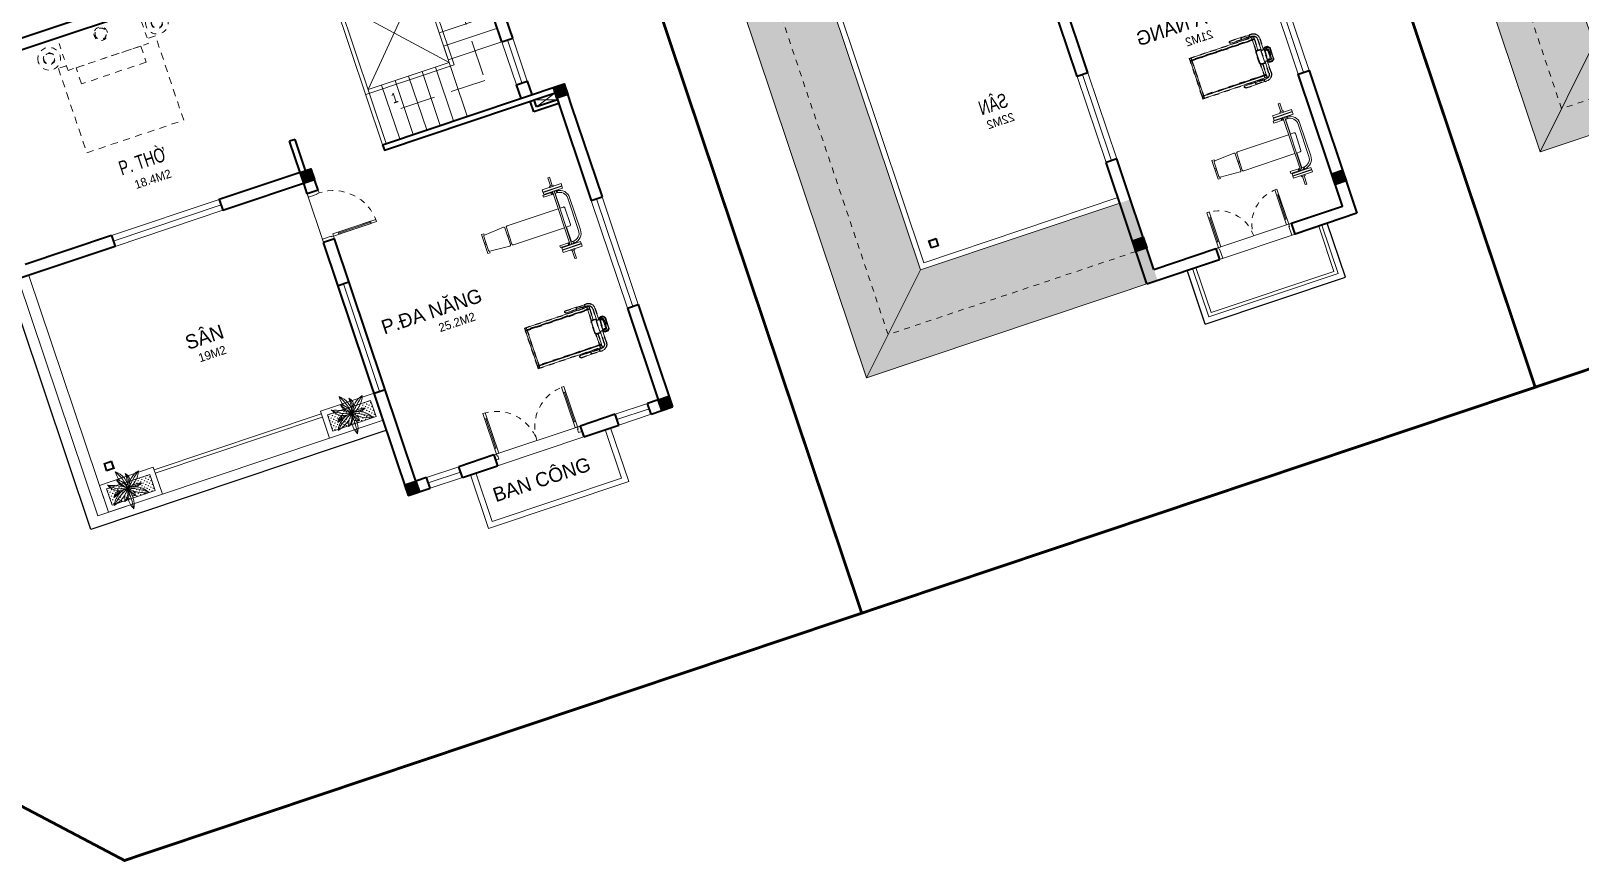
# Model space of a CAD drawing. Header units: metres. Extents: x 568332 to 569219, y 2065964 to 2066430.
# Drawn here: x 568513.89 to 568541.15, y 2066100.41 to 2066115.03 of the extents above; entities that cross this region are included whole.
import ezdxf

# ---------------------------------------------------------------- set-up
doc = ezdxf.new("R2010")
doc.units = ezdxf.units.M
for name, pattern in [('ACAD_ISO07W100', [3, 0, -3]), ('CENTER', [2, 1.25, -0.25, 0.25, -0.25]), ('DASHED', [0.75, 0.5, -0.25]), ('HIDDEN', [0.375, 0.25, -0.125]), ('HIDDEN2', [0.1875, 0.125, -0.0625]), ('Xref-VCMT-BT3 - tuong bao$0$HIDDEN', [0.375, 0.25, -0.125])]:
    doc.linetypes.add(name, pattern=pattern)
doc.layers.get('0').update_dxf_attribs({"linetype": 'CONTINUOUS'})
for name, color, linetype, lineweight in [('-CONCRETE', 1, 'CONTINUOUS', 35), ('-DOOR', 137, 'CONTINUOUS', 9), ('-FURNITURE', 46, 'CONTINUOUS', 9), ('-HIDE', 3, 'HIDDEN', 13), ('-KH', 143, 'CONTINUOUS', 13), ('-LINE1', 7, 'CONTINUOUS', 18), ('-RANH GIOI KHU DAT', 12, 'CENTER', 18), ('-TEXT', 7, 'CONTINUOUS', 15), ('-WALL', 4, 'CONTINUOUS', 35), ('A-Cay', 75, 'CONTINUOUS', 5), ('A72', 9, 'CONTINUOUS', 5), ('Bighome_khuat', 251, 'DASHED', 5), ('TEXT25', 2, 'CONTINUOUS', 13)]:
    doc.layers.add(name, color=color, linetype=linetype, lineweight=lineweight)
for name, color, linetype in [('1-NETMANH', 8, 'CONTINUOUS'), ('13. NET HATCH', 252, 'CONTINUOUS'), ('A-Dot_Line', 255, 'ACAD_ISO07W100'), ('A-Flor-Hral', 242, 'CONTINUOUS'), ('LoLK', 6, 'CONTINUOUS')]:
    doc.layers.add(name, color=color, linetype=linetype)
doc.styles.add('1', font='arial.ttf')
doc.styles.add('T1', font='', dxfattribs={"height": 200})
doc.styles.get('T1').set_extended_font_data('VNgeometric Light')
pattern_1 = [(108.5515, (568302.13748, 2066056.0783), (-0.044766753, 0.0222696614), [0.009375, -0.061335678]), (63.5515, (568302.13748, 2066056.0783), (-0.044766753, 0.022269661), [0.009375, -0.040625]), (153.5515, (568302.13748, 2066056.0783), (-0.022269661, -0.044766753), [0.009375, -0.040625])]

# ---------------------------------------------------------------- blocks, each defined once
blk = doc.blocks.new('Tonkin_Treadmill01_140x87_P')
at = {"color": 8}
for p, q in [((84.8, 71.9), (84.8, 97.5)), ((197.3, 22.5), (197.3, 97.5)), ((84.8, 22.5), (84.8, 48.1))]:
    blk.add_line(p, q, dxfattribs=at)
blk.add_line((70.9, 50), (70.9, 70))
for points in [[(87.1, 103.5), (83.9, 103.5, 0.414214), (71.9, 91.5), (71.9, 70)], [(87.1, 99.5), (83.9, 99.5, 0.414214), (75.9, 91.5), (75.9, 70)], [(102.9, 99.5), (122.5, 99.5, 1), (122.5, 103.5), (102.9, 103.5)], [(71.9, 72.5), (64, 72.5, 0.414214), (60.5, 69), (60.5, 51, 0.414214), (64, 47.5), (71.9, 47.5)], [(75.9, 47.5), (82, 47.5, 0.414214), (85.5, 51), (85.5, 69, 0.414214), (82, 72.5), (75.9, 72.5)], [(87.1, 16.5), (83.9, 16.5, -0.414214), (71.9, 28.5), (71.9, 50)], [(87.1, 20.5), (83.9, 20.5, -0.414214), (75.9, 28.5), (75.9, 50)], [(102.9, 20.5), (122.5, 20.5, -1), (122.5, 16.5), (102.9, 16.5)]]:
    blk.add_lwpolyline(points, format="xyb")
for points in [[(81.3, 97.5), (81.3, 93.5), (200.3, 93.5), (200.3, 97.5)], [(81.3, 97.5), (81.3, 93.5), (200.3, 93.5), (200.3, 97.5)], [(64, 73.5), (64, 74), (68, 74), (68, 73.5)], [(64, 46.5), (64, 46), (68, 46), (68, 46.5)], [(81.3, 22.5), (81.3, 26.5), (200.3, 26.5), (200.3, 22.5)]]:
    blk.add_lwpolyline(points, close=True)
for points in [[(81.3, 47), (81.3, 27.5), (200.3, 27.5), (200.3, 92.5), (81.3, 92.5), (81.3, 73)], [(102.9, 103), (87.5, 103)], [(87.5, 100), (102.9, 100)], [(68.5, 72.5), (68.5, 73), (63.5, 73), (63.5, 72.5)], [(68.5, 47.5), (68.5, 47), (63.5, 47), (63.5, 47.5)], [(87.5, 20), (102.9, 20)], [(102.9, 17), (87.5, 17)]]:
    blk.add_lwpolyline(points)
for points in [[(81.8, 92.5), (81.8, 93.5)], [(81.8, 92.5), (81.8, 93.5)], [(199.8, 93.5), (199.8, 92.5)], [(68.5, 73), (71.9, 73)], [(68.5, 47), (71.9, 47)], [(81.8, 27.5), (81.8, 26.5)], [(199.8, 26.5), (199.8, 27.5)]]:
    blk.add_lwpolyline(points, dxfattribs=at)
for points in [[(89.8, 97.5), (89.8, 100), (92.8, 100), (92.8, 97.5)], [(89.8, 22.5), (89.8, 20), (92.8, 20), (92.8, 22.5)]]:
    blk.add_lwpolyline(points, close=True, dxfattribs=at)
for points in [[(63.5, 73, 0.377964), (60, 69), (60, 51, 0.377964), (63.5, 47)], [(75.9, 47), (82, 47, 0.414214), (86, 51), (86, 69, 0.414214), (82, 73), (75.9, 73)]]:
    blk.add_lwpolyline(points, format="xyb", dxfattribs=at)
for points in [[(69.2, 73), (62.8, 73, -1), (62.8, 73.5), (69.2, 73.5, -1)], [(63.6, 51.7, -0.083043), (63.6, 68.3, -0.366471), (65.6, 70), (76.9, 70), (76.9, 50), (65.6, 50, -0.366471)], [(69.2, 47), (62.8, 47, 1), (62.8, 46.5), (69.2, 46.5, 1)]]:
    blk.add_lwpolyline(points, format="xyb", close=True)
blk.add_lwpolyline([(65.6, 52, -0.083043), (65.6, 68), (70.4, 68), (70.4, 52)], format="xyb", close=True, dxfattribs=at)
at = {"extrusion": (0, 0, -1)}
for centre, major_axis, start_param, end_param in [((87.1, 101.5), (0, -2), 3.141593, 6.283185), ((102.9, 101.5), (0, -2), 2.418858, 7.00592), ((102.9, 101.5), (0, -1.5), 3.141593, 6.283185)]:
    blk.add_ellipse(centre, major_axis=major_axis, ratio=0.258819, start_param=start_param, end_param=end_param, dxfattribs=at)
for centre, major_axis, start_param, end_param in [((87.1, 18.5), (0, 2), 3.141593, 6.283185), ((102.9, 18.5), (0, 2), 2.418858, 7.00592), ((102.9, 18.5), (0, 1.5), 3.141593, 6.283185)]:
    blk.add_ellipse(centre, major_axis=major_axis, ratio=0.258819, start_param=start_param, end_param=end_param)
at = {"layer": 'A-Dot_Line', "ltscale": 0.2}
for p, q in [((84.8, 71.9), (84.8, 97.5)), ((197.3, 22.5), (197.3, 97.5)), ((70.9, 50), (70.9, 70)), ((84.8, 22.5), (84.8, 48.1))]:
    blk.add_line(p, q, dxfattribs=at)
for points in [[(87.1, 103.5), (83.9, 103.5, 0.414214), (71.9, 91.5), (71.9, 70)], [(87.1, 99.5), (83.9, 99.5, 0.414214), (75.9, 91.5), (75.9, 70)], [(102.9, 99.5), (122.5, 99.5, 1), (122.5, 103.5), (102.9, 103.5)], [(63.5, 73, 0.377964), (60, 69), (60, 51, 0.377964), (63.5, 47)], [(71.9, 72.5), (64, 72.5, 0.414214), (60.5, 69), (60.5, 51, 0.414214), (64, 47.5), (71.9, 47.5)], [(75.9, 47), (82, 47, 0.414214), (86, 51), (86, 69, 0.414214), (82, 73), (75.9, 73)], [(75.9, 47.5), (82, 47.5, 0.414214), (85.5, 51), (85.5, 69, 0.414214), (82, 72.5), (75.9, 72.5)], [(87.1, 16.5), (83.9, 16.5, -0.414214), (71.9, 28.5), (71.9, 50)], [(87.1, 20.5), (83.9, 20.5, -0.414214), (75.9, 28.5), (75.9, 50)], [(102.9, 20.5), (122.5, 20.5, -1), (122.5, 16.5), (102.9, 16.5)]]:
    blk.add_lwpolyline(points, format="xyb", dxfattribs=at)
for points in [[(81.3, 97.5), (81.3, 93.5), (200.3, 93.5), (200.3, 97.5)], [(81.3, 97.5), (81.3, 93.5), (200.3, 93.5), (200.3, 97.5)], [(89.8, 97.5), (89.8, 100), (92.8, 100), (92.8, 97.5)], [(64, 73.5), (64, 74), (68, 74), (68, 73.5)], [(64, 46.5), (64, 46), (68, 46), (68, 46.5)], [(81.3, 22.5), (81.3, 26.5), (200.3, 26.5), (200.3, 22.5)], [(89.8, 22.5), (89.8, 20), (92.8, 20), (92.8, 22.5)]]:
    blk.add_lwpolyline(points, close=True, dxfattribs=at)
for points in [[(81.3, 47), (81.3, 27.5), (200.3, 27.5), (200.3, 92.5), (81.3, 92.5), (81.3, 73)], [(81.8, 92.5), (81.8, 93.5)], [(81.8, 92.5), (81.8, 93.5)], [(102.9, 103), (87.5, 103)], [(87.5, 100), (102.9, 100)], [(199.8, 93.5), (199.8, 92.5)], [(68.5, 72.5), (68.5, 73), (63.5, 73), (63.5, 72.5)], [(68.5, 73), (71.9, 73)], [(68.5, 47.5), (68.5, 47), (63.5, 47), (63.5, 47.5)], [(68.5, 47), (71.9, 47)], [(81.8, 27.5), (81.8, 26.5)], [(199.8, 26.5), (199.8, 27.5)], [(87.5, 20), (102.9, 20)], [(102.9, 17), (87.5, 17)]]:
    blk.add_lwpolyline(points, dxfattribs=at)
for points in [[(69.2, 73), (62.8, 73, -1), (62.8, 73.5), (69.2, 73.5, -1)], [(63.6, 51.7, -0.083043), (63.6, 68.3, -0.366471), (65.6, 70), (76.9, 70), (76.9, 50), (65.6, 50, -0.366471)], [(65.6, 52, -0.083043), (65.6, 68), (70.4, 68), (70.4, 52)], [(69.2, 47), (62.8, 47, 1), (62.8, 46.5), (69.2, 46.5, 1)]]:
    blk.add_lwpolyline(points, format="xyb", close=True, dxfattribs=at)
at = {"layer": 'A-Dot_Line', "ltscale": 0.2, "extrusion": (0, 0, -1)}
for centre, major_axis, start_param, end_param in [((87.1, 101.5), (0, -2), 3.141593, 6.283185), ((102.9, 101.5), (0, -2), 2.418858, 7.00592), ((102.9, 101.5), (0, -1.5), 3.141593, 6.283185)]:
    blk.add_ellipse(centre, major_axis=major_axis, ratio=0.258819, start_param=start_param, end_param=end_param, dxfattribs=at)
at = {"layer": 'A-Dot_Line', "ltscale": 0.2}
for centre, major_axis, start_param, end_param in [((87.1, 18.5), (0, 2), 3.141593, 6.283185), ((102.9, 18.5), (0, 2), 2.418858, 7.00592), ((102.9, 18.5), (0, 1.5), 3.141593, 6.283185)]:
    blk.add_ellipse(centre, major_axis=major_axis, ratio=0.258819, start_param=start_param, end_param=end_param, dxfattribs=at)
blk = doc.blocks.new('A$C5C575821')
at = {"layer": '-CONCRETE'}
h = blk.add_hatch(color=256, dxfattribs=at)
h.dxf.hatch_style = 1
h.paths.add_polyline_path([(0, 200), (0, 0), (200, 0), (200, 200)])
blk.add_lwpolyline([(0, 0), (200, 0), (200, 200), (0, 200)], close=True, dxfattribs=at)
blk = doc.blocks.new('Tonkin_JerkBench01_168x97_P')
for p, q in [((79, 138.5), (79, 135)), ((87, 138.5), (87, 135)), ((79, 41.5), (79, 45)), ((87, 41.5), (87, 45))]:
    blk.add_line(p, q)
for points in [[(85.4, 150), (85.4, 165), (82.4, 165), (82.4, 150)], [(82.4, 138.5), (77.2, 138.5), (77.2, 135), (82.4, 135)], [(82.4, 138.5), (78.5, 138.5)], [(78.5, 138.5), (82.4, 138.5)], [(82.4, 144), (82.4, 143.5)], [(85.4, 143.5), (85.4, 144)], [(85.4, 135), (88.6, 135), (88.6, 138.5), (85.4, 138.5)], [(82.4, 41.5), (77.2, 41.5), (77.2, 45), (82.4, 45)], [(78.5, 41.5), (82.4, 41.5)], [(82.4, 36), (82.4, 36.5)], [(85.4, 30), (85.4, 15), (82.4, 15), (82.4, 30)], [(85.4, 45), (88.6, 45), (88.6, 41.5), (85.4, 41.5)], [(85.4, 36.5), (85.4, 36)]]:
    blk.add_lwpolyline(points)
at = {"color": 8}
for points in [[(77.2, 138.5, 0.393718), (60, 120), (60, 60, 0.393718), (77.2, 41.5)], [(82.4, 45), (78.5, 45, -0.414214), (63.5, 60), (63.5, 120, -0.414214), (78.5, 135), (82.4, 135)]]:
    blk.add_lwpolyline(points, format="xyb", dxfattribs=at)
for points in [[(101.4, 148), (101.4, 144), (66.4, 144), (66.4, 148)], [(101.4, 143.5), (101.4, 139.5), (66.4, 139.5), (66.4, 143.5)], [(87.4, 150), (87.4, 148), (80.4, 148), (80.4, 150)], [(82.4, 139.5), (85.4, 139.5), (85.4, 40.5), (82.4, 40.5)], [(101.4, 36.5), (101.4, 40.5), (66.4, 40.5), (66.4, 36.5)], [(101.4, 32), (101.4, 36), (66.4, 36), (66.4, 32)], [(87.4, 30), (87.4, 32), (80.4, 32), (80.4, 30)]]:
    blk.add_lwpolyline(points, close=True)
for points in [[(85.4, 138.5), (103.5, 138.5), (103.5, 135), (85.4, 135)], [(82.4, 107.5), (81.7, 107.5), (81.7, 135), (82.4, 135)], [(182.3, 91.7), (185, 91.7), (185, 88.2), (182.3, 88.2)], [(223.7, 105), (223.7, 107.5), (227.7, 107.5), (227.7, 72.5), (223.7, 72.5), (223.7, 75)], [(225, 91.7), (227.4, 91.7), (227.4, 88.2), (225, 88.2)], [(82.4, 72.5), (81.7, 72.5), (81.7, 45), (82.4, 45)], [(85.4, 41.5), (103.5, 41.5), (103.5, 45), (85.4, 45)]]:
    blk.add_lwpolyline(points, dxfattribs=at)
for points in [[(82.4, 107.5), (75.5, 107.5, 0.414214), (73.5, 105.5), (73.5, 74.5, 0.414214), (75.5, 72.5), (82.4, 72.5)], [(85.4, 72.5), (180.3, 72.5, 0.414214), (182.3, 74.5), (182.3, 105.5, 0.414214), (180.3, 107.5), (85.4, 107.5)]]:
    blk.add_lwpolyline(points, format="xyb")
blk.add_lwpolyline([(223.1, 74.9), (187.1, 72.6, -0.432616), (185, 74.6), (185, 105.4, -0.432616), (187.1, 107.4), (223.1, 105.1, -0.396047), (225, 103.1), (225, 76.9, -0.396047)], format="xyb", close=True)
blk = doc.blocks.new('*U87')
for p, q in [((-1310, 550), (-1350, 550)), ((-1330, 100), (-1330, 550)), ((-90, 550), (-50, 550)), ((-70, 100), (-70, 550)), ((-1310, 100), (-1350, 100)), ((-90, 100), (-50, 100))]:
    blk.add_line(p, q)
for points in [[(-1350, 0), (-1310, 0), (-1310, 650), (-1350, 650)], [(-50, 0), (-90, 0), (-90, 650), (-50, 650)], [(-1400, -200), (-1340, -200), (-1340, -40), (-1350, -40), (-1350, 0), (-1400, 0)], [(0, -200), (-60, -200), (-60, -40), (-50, -40), (-50, 0), (0, 0)]]:
    blk.add_lwpolyline(points, close=True)
at = {"linetype": 'HIDDEN', "ltscale": 0.1}
for centre, start, end in [((-1350, 0), 0, 90), ((-50, 0), 90, 180)]:
    blk.add_arc(centre, 650, start, end, dxfattribs=at)
blk = doc.blocks.new('BT1-T3')
at = {"layer": '13. NET HATCH'}
h = blk.add_hatch(dxfattribs=at)
h.set_pattern_fill('N-ONG-01', color=256, scale=200, angle=450)
h.set_pattern_definition([(4.9697, (174602.975, 39473.766), (-2400.0002103, -199.9982614), [184.6944, -4432.6642]), (270, (174786.97, 39489.77), (200, -200), [16, -184]), (90, (174802.97, 39289.77), (-200, 200), [56, -144]), (180, (174802.97, 39345.77), (-200, -200), [20, -180]), (360, (174782.97, 39473.77), (200, 200), [20, -180]), (90, (174802.97, 39473.77), (-200, 200), [16, -184]), (90, (174786.97, 39289.77), (-200, 200), [40, -160]), (175.0303, (174786.975, 39329.766), (-2400.0002103, 199.9982614), [184.6944, -4432.6642]), (142.6961, (174776.975, 39329.7664), (3400.0021483, -2599.997178), [52.8016, -5227.35]), (108.4349, (174734.975, 39361.766), (-199.99968, 400.00009), [50.5964, -581.859]), (71.5651, (174718.975, 39409.766), (-199.99968, -400.00009), [50.5964, -581.859]), (37.3039, (174734.975, 39457.7664), (3400.0021483, 2599.997178), [52.8016, -5227.35]), (110.2249, (174748.975, 39371.766), (800.001667, -2199.999453), [40.497, -4009.1944]), (69.7751, (174734.975, 39409.766), (800.001667, 2199.999453), [40.497, -4009.1944]), (37.4054, (174748.975, 39447.766), (2599.998493, 2000.0019905), [42.8018, -4237.385]), (142.5946, (174782.975, 39345.766), (2599.998493, -2000.0019905), [42.8018, -4237.385])])
h.paths.add_polyline_path([(203287, 33501), (204787, 32001), (204796, 46704), (203687, 45601), (203687, 42401), (204187, 42401), (204187, 38401), (203287, 38401)])
h.paths.add_polyline_path([(204602, 46108), (203299, 41634)], flags=16)
h = blk.add_hatch(dxfattribs=at)
h.set_pattern_fill('N-ONG-01', color=256, scale=200, angle=360)
h.set_pattern_definition([(274.9697, (197566.302, 62184.158), (-199.9982614, 2400.0002103), [184.6944, -4432.6642]), (180, (197582.3, 62000.16), (-200, -200), [16, -184]), (360, (197382.3, 61984.16), (200, 200), [56, -144]), (90, (197438.3, 61984.16), (-200, 200), [20, -180]), (270, (197566.3, 62004.16), (200, -200), [20, -180]), (360, (197566.3, 61984.16), (200, 200), [16, -184]), (360, (197382.3, 62000.16), (200, 200), [40, -160]), (85.0303, (197422.302, 62000.158), (199.9982614, 2400.0002103), [184.6944, -4432.6642]), (52.6961, (197422.302, 62010.158), (-2599.997178, -3400.0021483), [52.8016, -5227.35]), (18.4349, (197454.3, 62052.16), (400.00009, 199.99968), [50.5964, -581.859]), (341.5651, (197502.3, 62068.16), (-400.00009, 199.99968), [50.5964, -581.859]), (307.3039, (197550.302, 62052.158), (2599.997178, -3400.0021483), [52.8016, -5227.35]), (20.2249, (197464.302, 62038.158), (-2199.999453, -800.001667), [40.497, -4009.1944]), (339.7751, (197502.302, 62052.158), (2199.999453, -800.001667), [40.497, -4009.1944]), (307.4054, (197540.302, 62038.158), (2000.0019905, -2599.998493), [42.8018, -4237.385]), (52.5946, (197438.302, 62004.158), (-2000.0019905, -2599.998493), [42.8018, -4237.385])])
h.paths.add_polyline_path([(199387, 33501), (199387, 32001), (204796, 31991), (203287, 33501)])
h.paths.add_polyline_path([(204201, 32185), (199727, 33488)], flags=16)
at = {"layer": '-DOOR'}
for points in [[(195687, 36251), (195887, 36251), (195887, 34651), (195687, 34651)], [(199387, 34251), (199587, 34251), (199587, 35851), (199387, 35851)], [(196837, 32001), (198237, 32001), (198237, 32201), (196837, 32201)]]:
    blk.add_lwpolyline(points, close=True, dxfattribs=at)
for points in [[(195787, 34651), (195787, 36251)], [(199487, 34251), (199487, 35851)]]:
    blk.add_lwpolyline(points, dxfattribs=at)
at = {"layer": '-HIDE', "ltscale": 5}
blk.add_lwpolyline([(199587, 32601), (204187, 32601), (204187, 38401)], dxfattribs=at)
at = {"layer": '-LINE1'}
for p, q in [((196337, 31101), (196337, 32001)), ((196397, 31161), (196397, 32001)), ((204787, 32001), (198237, 32001)), ((198677, 31161), (198677, 32001)), ((198737, 31101), (198737, 32001)), ((198737, 31101), (196337, 31101)), ((198677, 31161), (196397, 31161))]:
    blk.add_line(p, q, dxfattribs=at)
for points in [[(199387, 46101), (199387, 46701), (204787, 46701), (204787, 32001)], [(199587, 33601), (203187, 33601), (203187, 38401)], [(199587, 33501), (203287, 33501), (203287, 38401)], [(203287, 33501), (204787, 32001)]]:
    blk.add_lwpolyline(points, dxfattribs=at)
at = {"layer": '-RANH GIOI KHU DAT', "linetype": 'HIDDEN', "ltscale": 10, "const_width": 50}
blk.add_lwpolyline([(193687, 28101), (206187, 28101), (206187, 48101), (193687, 48101)], close=True, dxfattribs=at)
at = {"layer": '-WALL'}
for p, q in [((199387, 35851), (199387, 38401)), ((199587, 35851), (199587, 38401)), ((199387, 32201), (199387, 34251)), ((199587, 32001), (199587, 34251)), ((198237, 32201), (198237, 32001)), ((199387, 32201), (198237, 32201)), ((199587, 32001), (198237, 32001))]:
    blk.add_line(p, q, dxfattribs=at)
for points in [[(199387, 35851), (199587, 35851)], [(199387, 34251), (199587, 34251)]]:
    blk.add_lwpolyline(points, dxfattribs=at)
blk.add_lwpolyline([(195687, 32001), (196837, 32001), (196837, 32201), (195887, 32201), (195887, 34651), (195687, 34651)], close=True, dxfattribs=at)
at = {"layer": '1-NETMANH'}
for p, q in [((196237, 31001), (196237, 32001)), ((198837, 31001), (198837, 32001)), ((198837, 31001), (196237, 31001))]:
    blk.add_line(p, q, dxfattribs=at)
at = {"layer": 'A-Flor-Hral'}
for points in [[(202847, 33801), (202987, 33801), (202987, 33941), (202847, 33941)], [(202858, 33812), (202976, 33812), (202976, 33929), (202858, 33929)]]:
    blk.add_lwpolyline(points, close=True, dxfattribs=at)
at = {"layer": '-DOOR', "xscale": -1}
blk.add_blockref('*U87', (196837, 32201), dxfattribs=at)
at = {"layer": '-FURNITURE', "xscale": 10, "yscale": 10, "zscale": 10}
for name, p in [('Tonkin_Treadmill01_140x87_P', (195611, 34549)), ('Tonkin_JerkBench01_168x97_P', (195534, 32620))]:
    blk.add_blockref(name, p, dxfattribs=at)
at = {"layer": '-WALL'}
for p in [(195687, 32601), (199387, 32601)]:
    blk.add_blockref('A$C5C575821', p, dxfattribs=at)
at = {"layer": '-TEXT', "color": 2}
blk.add_text('P.ĐA NĂNG', height=250, dxfattribs=at).set_placement((196551, 36008))
at = {"layer": '-TEXT', "color": 2, "width": 0.75}
blk.add_text('SÂN', height=250, dxfattribs=at).set_placement((200886, 35735))
at = {"layer": 'TEXT25', "style": 'T1'}
for s, p in [('21M2', (197087, 35734)), ('22M2', (200863, 35465))]:
    blk.add_text(s, height=150, rotation=360, dxfattribs=at).set_placement(p)
blk = doc.blocks.new('*U220')
at = {"color": 251}
blk.add_line((-70, 100), (-70, 700), dxfattribs=at)
for points in [[(-50, 0), (-50, 800), (-90, 800), (-90, 0)], [(-50, 100), (-90, 100), (-90, 700), (-50, 700)], [(-900, -200), (-840, -200), (-840, -40), (-850, -40), (-850, 0), (-900, 0)], [(0, -200), (-60, -200), (-60, -40), (-50, -40), (-50, 0), (0, 0)]]:
    blk.add_lwpolyline(points, close=True)
at = {"layer": 'Bighome_khuat', "linetype": 'Xref-VCMT-BT3 - tuong bao$0$HIDDEN'}
blk.add_arc((-50, 0), 800, 90, 180, dxfattribs=at)
blk = doc.blocks.new('A$Cf6c941c9')
at = {"layer": '-FURNITURE', "linetype": 'HIDDEN2', "elevation": 0}
blk.add_lwpolyline([(600, 450), (600, 1950), (0, 1950), (0, 450)], close=True, dxfattribs=at)
at = {"layer": '-FURNITURE', "linetype": 'HIDDEN', "ltscale": 500, "elevation": 0}
blk.add_lwpolyline([(512, 1950), (512, 2100), (2079, 2100), (2079, 300), (512, 300), (512, 450)], dxfattribs=at)
blk.add_lwpolyline([(900, 600), (900, 1800), (600, 1800), (600, 600)], close=True, dxfattribs=at)
at = {"layer": '-FURNITURE', "linetype": 'HIDDEN2'}
for centre, radius in [((300, 2200), 200), ((300, 2200), 103), ((300, 2200), 93.3), ((170, 1200), 120), ((170, 1200), 100), ((300, 200), 200), ((300, 200), 103), ((300, 200), 93.3)]:
    blk.add_circle(centre, radius, dxfattribs=at)
blk = doc.blocks.new('*U172')
for p, q in [((-1510, 650), (-1550, 650)), ((-1530, 100), (-1530, 650)), ((-90, 650), (-50, 650)), ((-70, 100), (-70, 650)), ((-1510, 100), (-1550, 100)), ((-90, 100), (-50, 100))]:
    blk.add_line(p, q)
for points in [[(-1550, 0), (-1510, 0), (-1510, 750), (-1550, 750)], [(-50, 0), (-90, 0), (-90, 750), (-50, 750)], [(-1600, -100), (-1540, -100), (-1540, -40), (-1550, -40), (-1550, 0), (-1600, 0)], [(0, -100), (-60, -100), (-60, -40), (-50, -40), (-50, 0), (0, 0)]]:
    blk.add_lwpolyline(points, close=True)
at = {"linetype": 'HIDDEN', "ltscale": 0.1}
for centre, start, end in [((-1550, 0), 0, 90), ((-50, 0), 90, 180)]:
    blk.add_arc(centre, 750, start, end, dxfattribs=at)
blk = doc.blocks.new('mb-cay21')
for centre, radius, start, end in [((-350, -54), 344, 18.2679, 77.7577), ((83, 412), 383, 199.8532, 255.8716), ((-1036, -793), 1315, 39.2618, 54.5536), ((57, 207), 143, 131.9837, 205.4724), ((224, 201), 285, 157.16, 204.0107), ((607, 265), 647, 175.9263, 194.9396), ((323, 122), 344, 127.0526, 193.6397), ((904, -76), 918, 149.2774, 171.9041), ((-406, 380), 522, 342.1417, 1.7778), ((-11, -305), 360, 95.3509, 151.9516), ((-406, 380), 522, 278.611, 320.85), ((262, -799), 887, 107.6158, 131.4255), ((-155, -183), 260, 72.6029, 113.2685), ((-130, 326), 298, 244.7044, 267.5626), ((-249, -2287), 2343, 85.498, 90.09), ((-623, 273), 660, 323.9758, 339.4862), ((357, -131), 395, 154.191, 209.7589), ((69, 307), 265, 252.5643, 340.5658), ((-130, 286), 270, 297.6391, 353.4927), ((271, 12), 277, 118.6711, 171.4448), ((1314, -105), 1316, 173.8852, 189.76), ((-495, 542), 695, 315.3527, 335.2401), ((158, 0), 158, 169.0123, 258.5733), ((-267, -705), 795, 43.0584, 70.3682), ((495, -567), 793, 102.8236, 128.4584), ((420, 345), 517, 216.0101, 258.7514), ((-349, -155), 402, 28.0633, 29.2303), ((-89, 616), 575, 279.6289, 313.8517), ((252, 53), 245, 184.8141, 238.0945), ((-11, -305), 360, 23.5569, 85.5927), ((112, -192), 234, 44.3745, 98.3611), ((-382, -1631), 1733, 67.585, 73.6645), ((170, -57), 113, 15.6468, 102.6443), ((21, -96), 115, 141.0444, 190.8834), ((-116, -9), 111, 283.0214, 317.1626), ((-349, -155), 402, 334.7196, 5.6674), ((850, 187), 800, 197.5499, 205.3147)]:
    blk.add_arc(centre, radius, start, end)
blk = doc.blocks.new('BT2-T3.3')
at = {"layer": 'A-Cay'}
h = blk.add_hatch(dxfattribs=at)
h.set_pattern_fill('CO-01', color=256, scale=0.05, angle=18.5515)
h.set_pattern_definition(pattern_1)
h.paths.add_polyline_path([(568519.966, 2066108.248), (568519.207, 2066107.993), (568519.112, 2066108.278), (568519.87, 2066108.532)])
h = blk.add_hatch(dxfattribs=at)
h.set_pattern_fill('CO-01', color=256, scale=0.05, angle=18.5515)
h.set_pattern_definition(pattern_1)
h.paths.add_polyline_path([(568516.079, 2066106.943), (568515.32, 2066106.689), (568515.225, 2066106.973), (568515.983, 2066107.228)])
at = {"layer": '-DOOR'}
for points in [[(568522.436, 2066114.087), (568522.626, 2066114.151), (568522.371, 2066114.909), (568522.181, 2066114.845)], [(568517.27, 2066111.879), (568517.207, 2066112.068), (568515.311, 2066111.432), (568515.374, 2066111.242)], [(568523.753, 2066112.05), (568524.389, 2066110.154), (568524.578, 2066110.218), (568523.942, 2066112.113)], [(568519.297, 2066110.555), (568519.933, 2066108.659), (568520.123, 2066108.722), (568519.487, 2066110.618)], [(568524.171, 2066108.288), (568524.74, 2066108.479), (568524.804, 2066108.289), (568524.235, 2066108.098)], [(568523.555, 2066108.081), (568522.038, 2066107.572), (568522.102, 2066107.382), (568523.619, 2066107.891)], [(568521.422, 2066107.365), (568520.853, 2066107.174), (568520.917, 2066106.985), (568521.486, 2066107.176)]]:
    blk.add_lwpolyline(points, close=True, dxfattribs=at)
for points in [[(568522.276, 2066114.877), (568522.531, 2066114.119)], [(568515.342, 2066111.337), (568517.238, 2066111.974)], [(568518.756, 2066112.166), (568519.042, 2066111.313)], [(568524.484, 2066110.186), (568523.847, 2066112.082)], [(568520.028, 2066108.691), (568519.392, 2066110.586)], [(568524.772, 2066108.384), (568524.203, 2066108.193)], [(568520.885, 2066107.079), (568521.454, 2066107.27)]]:
    blk.add_lwpolyline(points, dxfattribs=at)
at = {"layer": '-FURNITURE'}
for points in [[(568522.786, 2066113.698), (568523.116, 2066113.946)], [(568522.745, 2066113.821), (568523.158, 2066113.823)]]:
    blk.add_lwpolyline(points, dxfattribs=at)
at = {"layer": '-HIDE', "ltscale": 10}
for points in [[(568520.74, 2066115.997), (568519.827, 2066114.003)], [(568519.318, 2066115.519), (568521.249, 2066114.48)]]:
    blk.add_lwpolyline(points, dxfattribs=at)
at = {"layer": '-KH', "linetype": 'HIDDEN2', "ltscale": 5}
blk.add_lwpolyline([(568519.396, 2066116.073), (568521.055, 2066116.63), (568521.882, 2066114.165), (568520.223, 2066113.608)], dxfattribs=at)
at = {"layer": '-LINE1'}
for p, q in [((568521.567, 2066113.532), (568520.422, 2066116.945)), ((568520.784, 2066116.085), (568521.338, 2066114.436)), ((568520.74, 2066115.997), (568521.249, 2066114.48)), ((568520.079, 2066113.032), (568519.23, 2066115.564)), ((568520.145, 2066113.055), (568519.318, 2066115.519)), ((568521.338, 2066114.436), (568519.783, 2066113.914)), ((568521.249, 2066114.48), (568519.827, 2066114.003)), ((568521.33, 2066113.452), (568521.012, 2066114.4)), ((568520.619, 2066113.214), (568520.301, 2066114.162)), ((568520.856, 2066113.293), (568520.538, 2066114.241)), ((568521.093, 2066113.373), (568520.775, 2066114.321)), ((568520.382, 2066113.134), (568520.064, 2066114.082)), ((568515.067, 2066106.498), (568513.668, 2066110.67)), ((568515.067, 2066106.498), (568513.668, 2066110.67)), ((568515.257, 2066106.562), (568513.857, 2066110.733)), ((568520.092, 2066108.185), (568515.067, 2066106.498))]:
    blk.add_line(p, q, dxfattribs=at)
for points in [[(568521.074, 2066115.001), (568522.022, 2066115.319)], [(568521.154, 2066114.764), (568522.102, 2066115.082)], [(568521.233, 2066114.527), (568522.181, 2066114.845)], [(568521.628, 2066107.223), (568521.946, 2066106.275), (568524.411, 2066107.102), (568524.093, 2066108.05)], [(568521.723, 2066107.255), (568522.009, 2066106.402), (568524.284, 2066107.165), (568523.998, 2066108.019)]]:
    blk.add_lwpolyline(points, dxfattribs=at)
for points in [[(568520.092, 2066108.185), (568519.144, 2066107.866), (568518.985, 2066108.341), (568519.933, 2066108.659)], [(568519.966, 2066108.248), (568519.207, 2066107.993), (568519.112, 2066108.278), (568519.87, 2066108.532)], [(568516.205, 2066106.88), (568515.257, 2066106.562), (568515.098, 2066107.036), (568516.046, 2066107.354)], [(568516.079, 2066106.943), (568515.32, 2066106.689), (568515.225, 2066106.973), (568515.983, 2066107.228)]]:
    blk.add_lwpolyline(points, close=True, dxfattribs=at)
at = {"layer": '-RANH GIOI KHU DAT', "linetype": 'HIDDEN', "ltscale": 10, "const_width": 0.05}
blk.add_lwpolyline([(568522.148, 2066123.748), (568505.331, 2066118.104), (568509.434, 2066103.653), (568515.539, 2066100.434), (568528.511, 2066104.787), (568522.148, 2066123.748)], dxfattribs=at)
at = {"layer": '-WALL'}
for p, q in [((568522.371, 2066114.909), (568521.894, 2066116.331)), ((568522.181, 2066114.845), (568521.704, 2066116.267)), ((568517.484, 2066115.959), (568512.648, 2066114.336)), ((568520.079, 2066113.032), (568523.274, 2066114.104)), ((568523.274, 2066114.104), (568523.401, 2066113.725)), ((568522.742, 2066113.609), (568522.678, 2066113.799)), ((568523.18, 2066113.756), (568522.742, 2066113.609)), ((568522.786, 2066113.698), (568522.745, 2066113.821)), ((568523.158, 2066113.823), (568522.786, 2066113.698)), ((568518.54, 2066113.125), (568518.445, 2066113.093)), ((568518.629, 2066112.546), (568518.445, 2066113.093)), ((568518.724, 2066112.577), (568518.54, 2066113.125)), ((568518.724, 2066112.577), (568518.818, 2066112.609)), ((568518.756, 2066112.166), (568518.693, 2066112.356)), ((568518.946, 2066112.23), (568518.882, 2066112.42)), ((568523.753, 2066112.05), (568523.942, 2066112.113)), ((568515.311, 2066111.432), (568513.794, 2066110.923)), ((568515.374, 2066111.242), (568513.668, 2066110.67)), ((568520.538, 2066106.857), (568519.042, 2066111.313)), ((568520.664, 2066107.111), (568519.232, 2066111.377)), ((568519.297, 2066110.555), (568519.487, 2066110.618)), ((568524.389, 2066110.154), (568524.578, 2066110.218)), ((568519.933, 2066108.659), (568520.123, 2066108.722)), ((568524.804, 2066108.289), (568524.74, 2066108.479)), ((568524.804, 2066108.289), (568525.183, 2066108.416)), ((568524.235, 2066108.098), (568524.171, 2066108.288)), ((568523.555, 2066108.081), (568523.619, 2066107.891)), ((568523.619, 2066107.891), (568524.235, 2066108.098)), ((568521.486, 2066107.176), (568521.422, 2066107.365)), ((568521.486, 2066107.176), (568522.102, 2066107.382)), ((568522.038, 2066107.572), (568522.102, 2066107.382)), ((568520.917, 2066106.985), (568520.853, 2066107.174)), ((568520.538, 2066106.857), (568520.917, 2066106.985))]:
    blk.add_line(p, q, dxfattribs=at)
for points in [[(568517.609, 2066116.212), (568517.578, 2066116.307), (568517.388, 2066116.243), (568517.42, 2066116.148), (568512.395, 2066114.462)], [(568522.181, 2066114.845), (568522.371, 2066114.909)], [(568522.516, 2066113.85), (568522.436, 2066114.087), (568522.626, 2066114.151), (568522.705, 2066113.914)], [(568520.079, 2066113.032), (568520.111, 2066112.937), (568523.116, 2066113.946), (568523.753, 2066112.05)], [(568523.116, 2066113.946), (568523.18, 2066113.756)], [(568523.401, 2066113.725), (568523.942, 2066112.113)], [(568518.629, 2066112.546), (568517.207, 2066112.068), (568517.27, 2066111.879), (568518.882, 2066112.42)], [(568518.946, 2066112.23), (568518.756, 2066112.166)], [(568515.311, 2066111.432), (568515.374, 2066111.242)], [(568519.232, 2066111.377), (568519.042, 2066111.313)], [(568524.389, 2066110.154), (568524.93, 2066108.542), (568524.74, 2066108.479)], [(568524.578, 2066110.218), (568525.183, 2066108.416)], [(568524.171, 2066108.288), (568523.555, 2066108.081)], [(568522.038, 2066107.572), (568521.422, 2066107.365)], [(568520.853, 2066107.174), (568520.664, 2066107.111)]]:
    blk.add_lwpolyline(points, dxfattribs=at)
at = {"layer": '1-NETMANH'}
for p, q in [((568514.948, 2066106.258), (568510.977, 2066118.09)), ((568520.153, 2066108.005), (568514.948, 2066106.258))]:
    blk.add_line(p, q, dxfattribs=at)
at = {"layer": 'A-Flor-Hral'}
for points in [[(568515.357, 2066107.334), (568515.224, 2066107.289), (568515.179, 2066107.422), (568515.312, 2066107.466)], [(568515.342, 2066107.341), (568515.231, 2066107.304), (568515.194, 2066107.415), (568515.305, 2066107.452)]]:
    blk.add_lwpolyline(points, close=True, dxfattribs=at)
at = {"layer": 'A72'}
for points in [[(568519.001, 2066108.293), (568516.062, 2066107.307)], [(568519.02, 2066108.236), (568516.081, 2066107.25)]]:
    blk.add_lwpolyline(points, dxfattribs=at)
at = {"layer": '-DOOR', "yscale": 0.001, "zscale": 0.001}
for name, p, xscale, rotation in [('*U220', (568519.232, 2066111.377), 0.001, 288.5514998558648), ('*U172', (568522.038, 2066107.572), -0.001, 18.55149985586473)]:
    blk.add_blockref(name, p, dxfattribs=dict(at, xscale=xscale, rotation=rotation))
at = {"layer": '-FURNITURE', "xscale": -0.01, "yscale": 0.01, "zscale": 0.01, "rotation": 18.55149985586473}
for name, p in [('Tonkin_JerkBench01_168x97_P', (568524.322, 2066111.156)), ('Tonkin_Treadmill01_140x87_P', (568524.79, 2066109.517))]:
    blk.add_blockref(name, p, dxfattribs=at)
at = {"layer": '-WALL', "xscale": -0.001, "yscale": 0.001, "zscale": 0.001}
for name, p, rotation in [('A$Cf6c941c9', (568516.204, 2066115.529), 108.5514998558648), ('A$C5C575821', (568523.338, 2066113.915), 18.55149985586473), ('A$C5C575821', (568518.882, 2066112.42), 18.55149985586473), ('A$C5C575821', (568525.183, 2066108.416), 18.55149985586473), ('A$C5C575821', (568520.727, 2066106.921), 18.55149985586473)]:
    blk.add_blockref(name, p, dxfattribs=dict(at, rotation=rotation))
at = {"layer": 'A-Cay', "xscale": -0.001, "yscale": 0.001, "zscale": 0.001, "rotation": 18.55149985586473}
for p in [(568519.55, 2066108.26), (568515.611, 2066106.938)]:
    blk.add_blockref('mb-cay21', p, dxfattribs=at)
at = {"layer": '-TEXT', "style": '1', "width": 0.75}
blk.add_text('1', height=0.18, rotation=18.5515, dxfattribs=at).set_placement((568520.27, 2066113.754))
at = {"layer": '-TEXT', "color": 2, "width": 0.75}
blk.add_text('P. THỜ', height=0.25, rotation=18.5515, dxfattribs=at).set_placement((568515.489, 2066112.489))
at = {"layer": '-TEXT', "color": 2}
for s, p in [('P.ĐA NĂNG', (568520.111, 2066109.69)), ('SÂN ', (568516.659, 2066109.419)), ('BAN CÔNG', (568522.074, 2066106.738))]:
    blk.add_text(s, height=0.25, rotation=18.5515, dxfattribs=at).set_placement(p)
at = {"layer": 'TEXT25', "style": 'T1'}
for s, p in [('18.4M2', (568515.744, 2066112.25)), ('25.2M2', (568521.096, 2066109.732)), ('19M2', (568516.869, 2066109.201))]:
    blk.add_text(s, height=0.15, rotation=18.5515, dxfattribs=at).set_placement(p)

msp = doc.modelspace()

# ---------------------------------------------------------------- block references
at = {"layer": '-KH', "xscale": -0.001, "yscale": 0.001, "zscale": 0.001, "rotation": 18.55149982815881}
for p in [(568744.775, 2066147.723), (568732.925, 2066143.746)]:
    msp.add_blockref('BT1-T3', p, dxfattribs=at)
at = {"layer": 'LoLK'}
msp.add_blockref('BT2-T3.3', (0, 0), dxfattribs=at)

doc.saveas('drawing.dxf')
